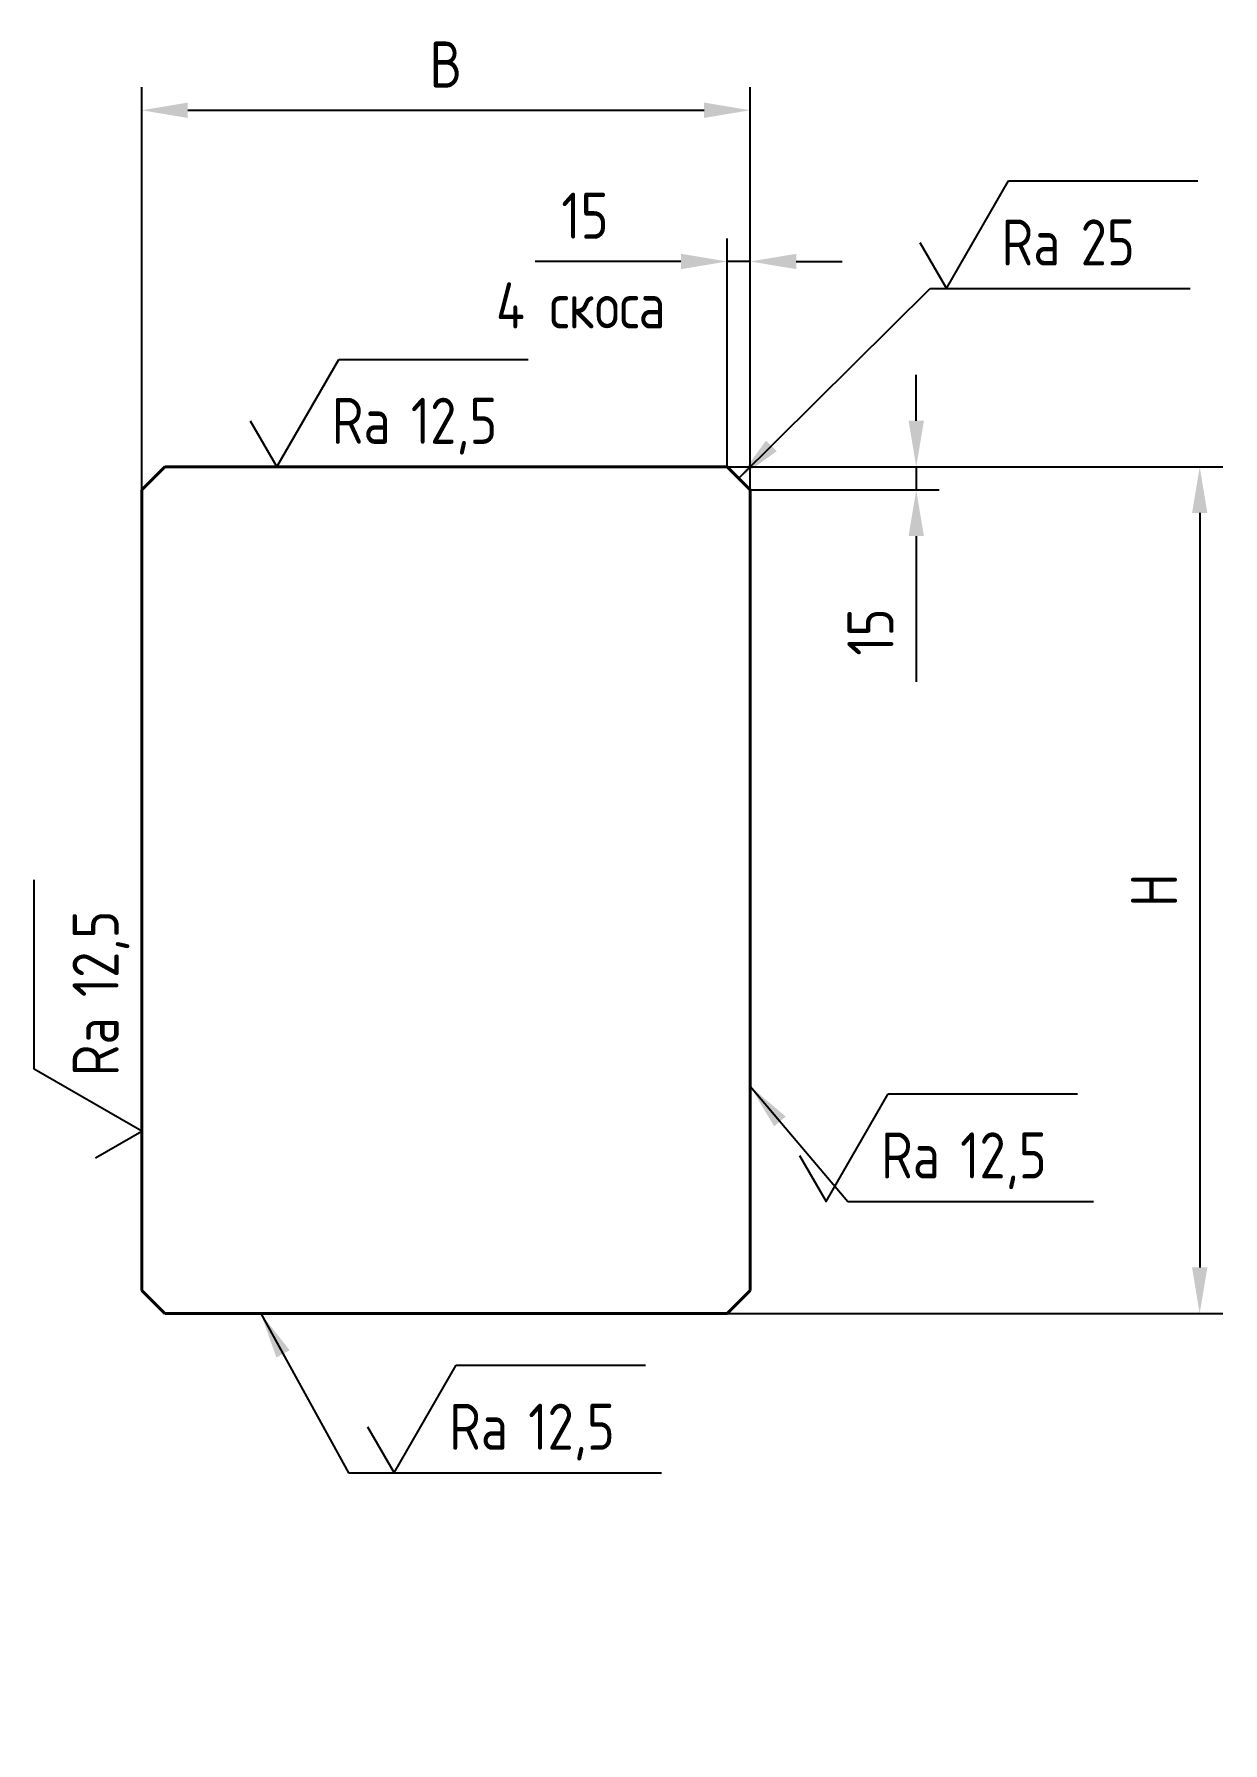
# Model space of a CAD drawing. Header units: millimetres. Extents: x 934 to 1708, y -263 to 849.
import ezdxf

# ---------------------------------------------------------------- set-up
doc = ezdxf.new("R2010")
doc.units = ezdxf.units.MM
for name, color, linetype in [('Cont', 6, 'Continuous'), ('DIM', 7, 'Continuous'), ('Text', 3, 'Continuous')]:
    doc.layers.add(name, color=color, linetype=linetype)
doc.styles.add('Style1', font='romans.shx', dxfattribs={"width": 0.8})
doc.dimstyles.new('LIN_10', dxfattribs={"dimscale": 10, "dimtxt": 3, "dimasz": 3, "dimexe": 1.5, "dimexo": 0, "dimgap": 1.48, "dimtad": 1, "dimdec": 0, "dimzin": 13, "dimdsep": 46, "dimtxsty": 'Style1', "dimcen": 0, "dimclrt": 3, "dimadec": 0, "dimazin": 0, "dimtfac": 1, "dimtdec": 0, "dimtmove": 0, "dimatfit": 3, "dimfxl": 1, "dimtolj": 1, "dimtzin": 13, "dimarcsym": 0})

# ---------------------------------------------------------------- blocks, each defined once
blk = doc.blocks.new('*D18')
at = {"layer": 'DIM', "color": 0, "lineweight": -2, "transparency": 16777216}
for p, q in [((1003.9, 552), (1003.9, 814.1)), ((1399.9, 552), (1399.9, 814.1)), ((1033.9, 799.1), (1369.9, 799.1))]:
    blk.add_line(p, q, dxfattribs=at)
at = {"layer": 'DIM', "color": 0, "transparency": 16777216}
for points in [[(1033.9, 804.1), (1033.9, 794.1), (1003.9, 799.1)], [(1369.9, 804.1), (1369.9, 794.1), (1399.9, 799.1)]]:
    blk.add_solid(points, dxfattribs=at)
at = {"layer": 'DIM', "color": 3, "transparency": 16777216, "insert": (1201.9, 828.9), "char_height": 30, "attachment_point": 5, "style": 'Style1'}
blk.add_mtext('\\A1;B', dxfattribs=at)
blk = doc.blocks.new('*D19')
at = {"layer": 'DIM', "color": 0, "lineweight": -2, "transparency": 16777216}
for p, q in [((1384.9, 567), (1384.9, 715.7)), ((1399.9, 552), (1399.9, 715.7)), ((1354.9, 700.7), (1259.9, 700.7)), ((1399.9, 700.7), (1384.9, 700.7)), ((1429.9, 700.7), (1459.9, 700.7))]:
    blk.add_line(p, q, dxfattribs=at)
at = {"layer": 'DIM', "color": 0, "transparency": 16777216}
for points in [[(1354.9, 705.7), (1354.9, 695.7), (1384.9, 700.7)], [(1429.9, 705.7), (1429.9, 695.7), (1399.9, 700.7)]]:
    blk.add_solid(points, dxfattribs=at)
at = {"layer": 'DIM', "color": 3, "transparency": 16777216, "insert": (1292.4, 730.5), "char_height": 30, "attachment_point": 5, "style": 'Style1'}
blk.add_mtext('\\A1;15', dxfattribs=at)
blk = doc.blocks.new('*D20')
at = {"layer": 'DIM', "color": 0, "lineweight": -2, "transparency": 16777216}
for p, q in [((1508, 597), (1508, 627)), ((1384.9, 567), (1523, 567)), ((1508, 567), (1508, 552)), ((1399.9, 552), (1523, 552)), ((1508, 522), (1508, 427))]:
    blk.add_line(p, q, dxfattribs=at)
at = {"layer": 'DIM', "color": 0, "transparency": 16777216}
for points in [[(1503, 597), (1513, 597), (1508, 567)], [(1503, 522), (1513, 522), (1508, 552)]]:
    blk.add_solid(points, dxfattribs=at)
at = {"layer": 'DIM', "color": 3, "transparency": 16777216, "insert": (1478.2, 459.5), "char_height": 30, "attachment_point": 5, "rotation": 90, "style": 'Style1'}
blk.add_mtext('\\A1;15', dxfattribs=at)
blk = doc.blocks.new('*D21')
at = {"layer": 'DIM', "color": 0, "lineweight": -2, "transparency": 16777216}
for p, q in [((1384.9, 567), (1707.5, 567)), ((1692.5, 537), (1692.5, 46)), ((1384.9, 16), (1707.5, 16))]:
    blk.add_line(p, q, dxfattribs=at)
at = {"layer": 'DIM', "color": 0, "transparency": 16777216}
for points in [[(1687.5, 537), (1697.5, 537), (1692.5, 567)], [(1687.5, 46), (1697.5, 46), (1692.5, 16)]]:
    blk.add_solid(points, dxfattribs=at)
at = {"layer": 'DIM', "color": 3, "transparency": 16777216, "insert": (1662.7, 291.5), "char_height": 30, "attachment_point": 5, "rotation": 90, "style": 'Style1'}
blk.add_mtext('\\A1;H', dxfattribs=at)
blk = doc.blocks.new('sherISO_01')
at = {"layer": 'Text'}
blk.add_line((4.04, 7), (16.36, 7), dxfattribs=at)
blk.add_lwpolyline([(-1.73, 3), (0, 0), (4.04, 7)], dxfattribs=at)
at = {"layer": 'Text', "style": 'Style1', "width": 0.8}
blk.add_text('Ra', height=3, dxfattribs=at).set_placement((3.58, 1.5))
blk.add_attdef('12,5', (8.73, 1.5), '', height=3, dxfattribs=at)

msp = doc.modelspace()

# ---------------------------------------------------------------- linework, layer by layer
at = {"layer": 'Cont', "lineweight": 40}
for p, q in [((1003.9, 552), (1018.9, 567)), ((1384.9, 567), (1018.9, 567)), ((1399.9, 552), (1384.9, 567)), ((1003.9, 552), (1003.9, 31)), ((1399.9, 552), (1399.9, 31)), ((1018.9, 16), (1003.9, 31)), ((1399.9, 31), (1384.9, 16)), ((1384.9, 16), (1018.9, 16))]:
    msp.add_line(p, q, dxfattribs=at)
at = {"layer": 'DIM'}
for p, q in [((1517.1, 683.1), (1686.2, 683.1)), ((1481.2, 88.9), (1623.4, 88.9)), ((1138.6, -87.7), (1342.3, -87.7))]:
    msp.add_line(p, q, dxfattribs=at)

# ---------------------------------------------------------------- block references
at = {"layer": 'DIM', "xscale": 10, "yscale": 10, "zscale": 10}
for p, values in [((1527.7, 683.1), {'12,5': '25'}), ((1091.8, 567), {'12,5': '12,5'}), ((1449.3, 88.9), {'12,5': '12,5'}), ((1168.2, -87.7), {'12,5': '12,5'})]:
    msp.add_blockref('sherISO_01', p, dxfattribs=at).add_auto_attribs(values)
at = {"layer": 'DIM', "xscale": 10, "yscale": 10, "zscale": 10, "rotation": 90}
msp.add_blockref('sherISO_01', (1003.9, 134.6), dxfattribs=at).add_auto_attribs({'12,5': '12,5'})

# ---------------------------------------------------------------- texts
at = {"layer": 'DIM', "color": 3, "char_height": 30, "attachment_point": 7, "style": 'Style1'}
for insert in [(1481.2, 51.9), (1153.4, -263.4)]:
    msp.add_mtext('\\A1;', dxfattribs=dict(at, insert=insert))
at = {"layer": 'Text', "style": 'Style1', "width": 0.8}
msp.add_text('4 скоса', height=30, dxfattribs=at).set_placement((1234.5, 657.1))

# ---------------------------------------------------------------- dimensions: what is measured, and where the dimension line sits
at = {"layer": 'DIM'}
dim = msp.add_linear_dim(base=(1399.9, 799.1), p1=(1003.9, 552), p2=(1399.9, 552), text='B', dimstyle='LIN_10', dxfattribs=at)
dim.commit()
dim.dimension.update_dxf_attribs({"geometry": '*D18', "text_midpoint": (1201.9, 828.9)})
dim = msp.add_linear_dim(base=(1384.9, 700.7), p1=(1399.9, 552), p2=(1384.9, 567), dimstyle='LIN_10', dxfattribs=at)
dim.commit()
dim.dimension.update_dxf_attribs({"geometry": '*D19', "text_midpoint": (1292.4, 730.5)})
dim = msp.add_linear_dim(base=(1508, 552), p1=(1384.9, 567), p2=(1399.9, 552), angle=90, dimstyle='LIN_10', dxfattribs=at)
dim.commit()
dim.dimension.update_dxf_attribs({"geometry": '*D20', "text_midpoint": (1478.2, 459.5)})
dim = msp.add_linear_dim(base=(1692.5, 16), p1=(1384.9, 567), p2=(1384.9, 16), angle=90, text='H', dimstyle='LIN_10', dxfattribs=at)
dim.commit()
dim.dimension.update_dxf_attribs({"geometry": '*D21', "text_midpoint": (1662.7, 291.5)})

# ---------------------------------------------------------------- leaders
for points in [[(1392.4, 559.5), (1517.1, 683.1)], [(1081.4, 16), (1138.6, -87.7)]]:
    msp.add_leader(points, dimstyle='LIN_10', dxfattribs=at)
at = {"layer": 'DIM', "annotation_type": 0, "has_hookline": 1, "hookline_direction": 0}
msp.add_leader([(1399.9, 163.9), (1463.4, 88.9), (1466.4, 88.9)], dimstyle='LIN_10', dxfattribs=at)

doc.saveas('drawing.dxf')
